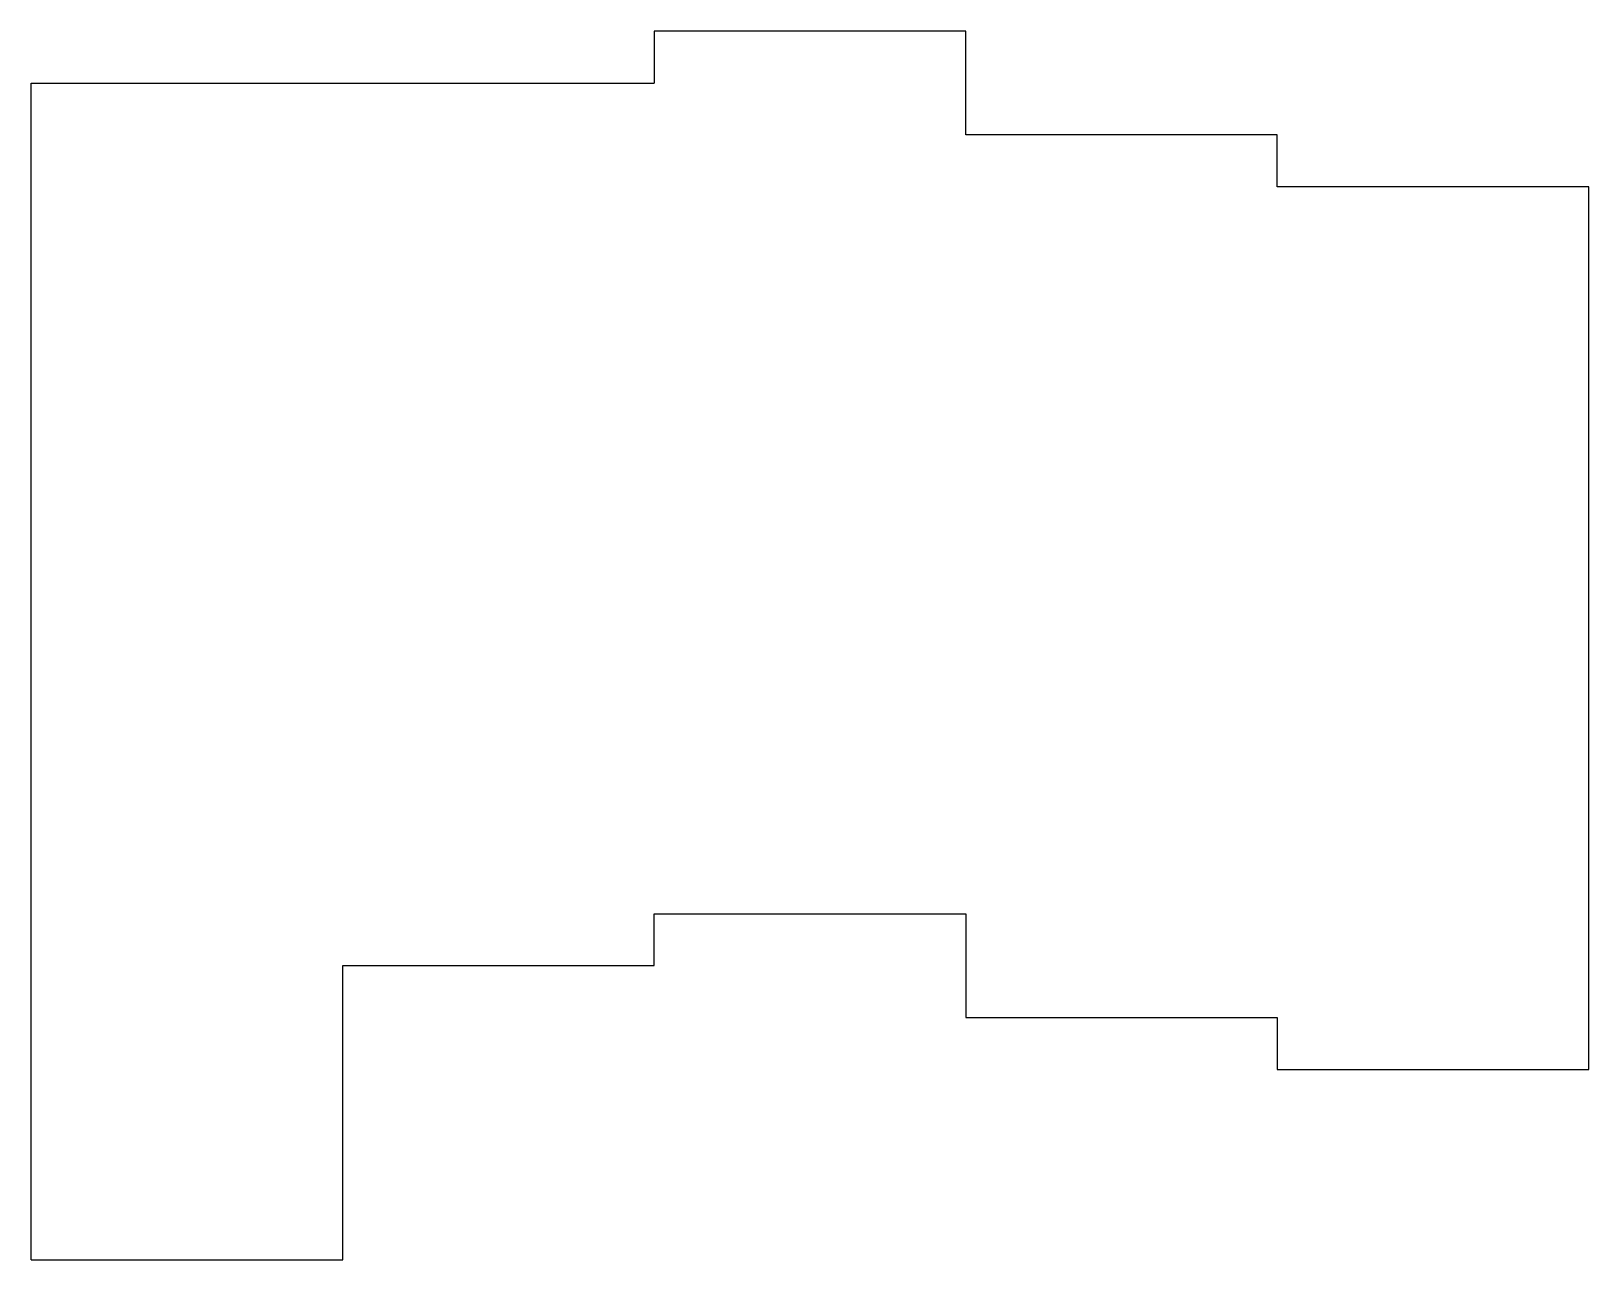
# Model space of a CAD drawing. Header units: millimetres. Extents: x -9 to 81, y -8.5 to 62.5.
import ezdxf

# ---------------------------------------------------------------- set-up
doc = ezdxf.new("R2010")
doc.units = ezdxf.units.MM

msp = doc.modelspace()

# ---------------------------------------------------------------- linework, layer by layer
for p, q in [((45, 62.5), (27, 62.5)), ((27, 62.5), (27, 59.5)), ((45, 56.5), (45, 62.5)), ((-9, -8.5), (-9, 59.5)), ((-9, 59.5), (27, 59.5)), ((63, 56.5), (45, 56.5)), ((63, 53.5), (63, 56.5)), ((81, 53.5), (63, 53.5)), ((81, 2.5), (81, 53.5)), ((27, 8.5), (27, 11.5)), ((27, 11.5), (45, 11.5)), ((45, 11.5), (45, 5.5)), ((9, -8.5), (9, 8.5)), ((9, 8.5), (27, 8.5)), ((45, 5.5), (63, 5.5)), ((63, 5.5), (63, 2.5)), ((63, 2.5), (81, 2.5)), ((-9, -8.5), (9, -8.5))]:
    msp.add_line(p, q)

doc.saveas('drawing.dxf')
